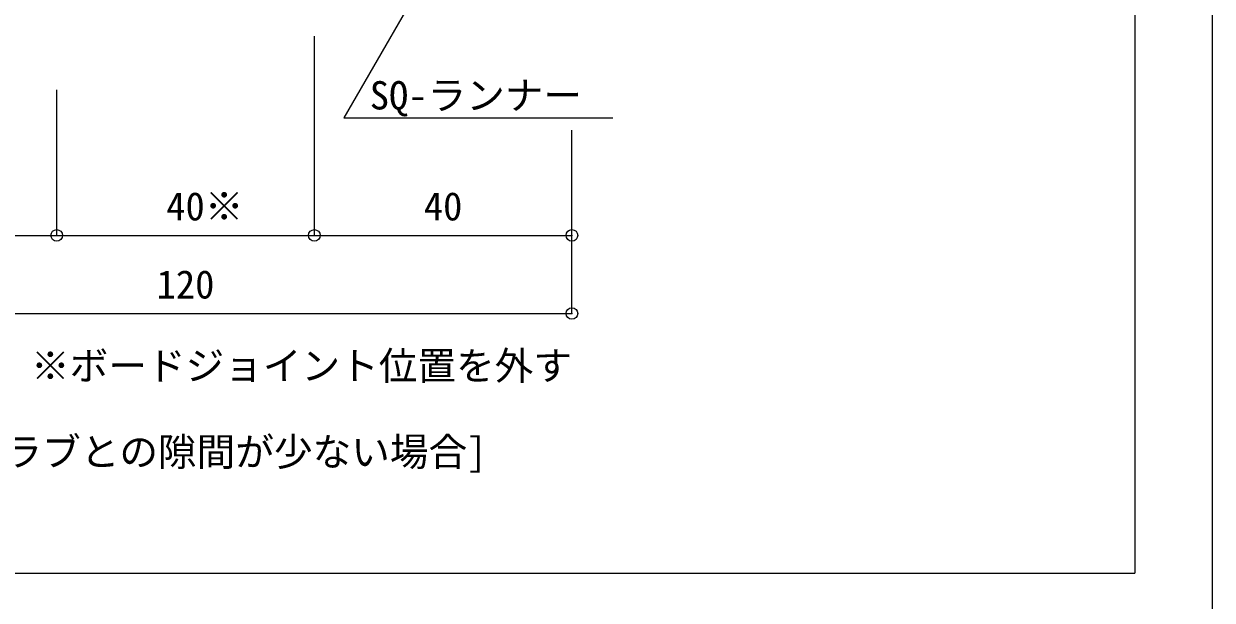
# Model space of a CAD drawing. Units: millimetres on the paper, enlarged 20 times, with parts at other scales. Extents: x -3900 to 3900, y -2694 to 2650.
# Drawn here: x 2670 to 3900, y -625 to -27 of the extents above; entities that cross this region are included whole.
import ezdxf
from ezdxf.enums import TextEntityAlignment as Align

# ---------------------------------------------------------------- set-up
doc = ezdxf.new("R2010")
doc.units = ezdxf.units.MM
doc.header["$LTSCALE"] = 20
doc.header["$PDMODE"] = 32
doc.header["$PDSIZE"] = 12
for name, color, linetype, lineweight in [('2-5_寸法', 4, 'Continuous', 9), ('2-6_文字', 7, 'Continuous', 18), ('F-3_野縁', 3, 'Continuous', 18)]:
    doc.layers.add(name, color=color, linetype=linetype, lineweight=lineweight)
doc.styles.add('ＭＳ ゴシック', font='')
doc.styles.get('ＭＳ ゴシック').set_extended_font_data('MS Gothic')

msp = doc.modelspace()

# ---------------------------------------------------------------- linework, layer by layer
at = {"layer": '2-5_寸法'}
for p, q in [((2970.38, -246.71), (2970.38, -40.35)), ((2703.65, -246.71), (2703.65, -95.82)), ((3237.05, -246.71), (3237.05, -137.81)), ((2703.65, -246.71), (2970.38, -246.71)), ((2970.38, -246.71), (3237.05, -246.71)), ((3237.05, -327.64), (3237.05, -246.71)), ((2437.05, -327.64), (3237.05, -327.64))]:
    msp.add_line(p, q, dxfattribs=at)
msp.add_lwpolyline([(2437.05, -246.71), (2441.08, -246.71), (2703.65, -246.71)], dxfattribs=at)
for p in [(2703.65, -246.71), (2970.38, -246.71), (3237.05, -246.71), (3237.05, -327.64)]:
    msp.add_point(p, dxfattribs=at)
at = {"layer": '2-6_文字'}
msp.add_lwpolyline([(3100.76, 48.01), (3000.86, -125.03), (3279.28, -125.03)], dxfattribs=at)
at = {"layer": 'F-3_野縁'}
for p, q in [((3900, 2650), (3900, -2650)), ((3820, 876.67), (3820, -596.67)), ((40, -596.67), (3820, -596.67))]:
    msp.add_line(p, q, dxfattribs=at)

# ---------------------------------------------------------------- texts
at = {"layer": '2-5_寸法', "color": 7, "style": 'ＭＳ ゴシック'}
for s, p in [('40', (2817.02, -240.04)), ('※', (2857.02, -240.04)), ('40', (3083.72, -240.04)), ('120', (2807.05, -320.97))]:
    msp.add_text(s, height=29.33, dxfattribs=at).set_placement(p, align=Align.BOTTOM_LEFT)
at = {"layer": '2-6_文字', "style": 'ＭＳ ゴシック'}
for s, p in [('SQ-ランナー', (3027.77, -125.07)), ('※ボードジョイント位置を外す', (2677.05, -405.29)), ('[スラブとの隙間が少ない場合]', (2588.57, -494.43))]:
    msp.add_text(s, height=29.33, dxfattribs=at).set_placement(p, align=Align.BOTTOM_LEFT)

doc.saveas('drawing.dxf')
